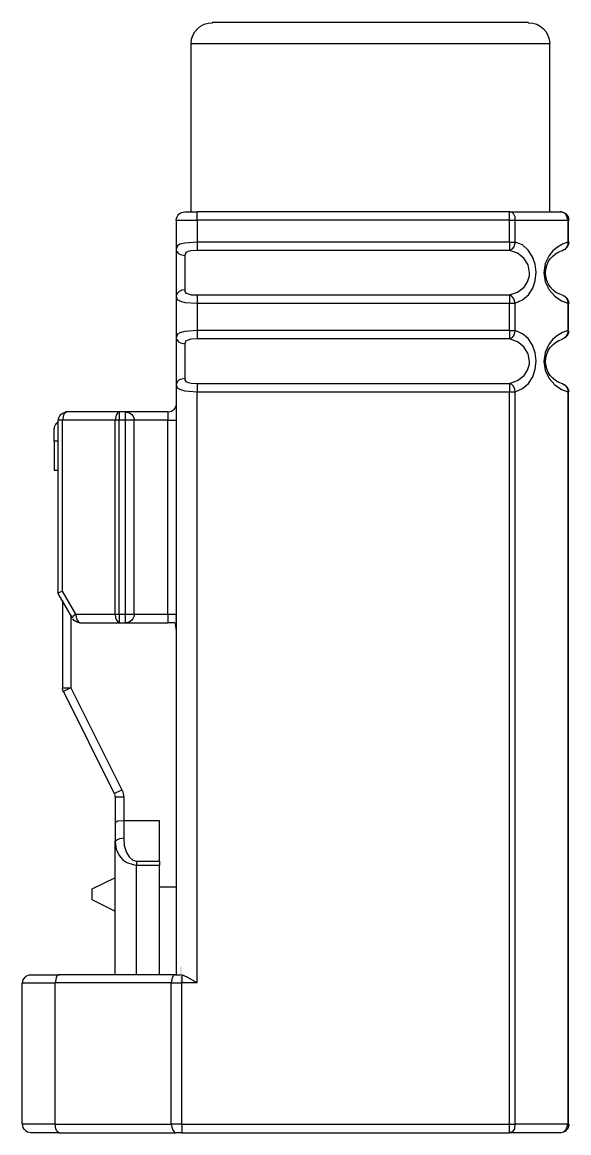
# Model space of a CAD drawing. Header units: inches. Extents: x 47316 to 59086, y 3141 to 11743.
# Drawn here: x 53549.18 to 53561.24, y 6140.75 to 6165.27 of the extents above; entities that cross this region are included whole.
import ezdxf

# ---------------------------------------------------------------- set-up
doc = ezdxf.new("R2010")
doc.units = ezdxf.units.IN
doc.header["$MEASUREMENT"] = 0
doc.layers.add('___SHELL', color=7, linetype='Continuous')

msp = doc.modelspace()

# ---------------------------------------------------------------- hatches: boundary and pattern name
at = {"layer": '___SHELL', "lineweight": -3}
h = msp.add_hatch(color=0, dxfattribs=at)
h.dxf.hatch_style = 2
h.paths.add_polyline_path([(53561.227, 6160.837), (53561.227, 6160.967), (53561.216, 6160.967), (53561.216, 6160.837)])
h = msp.add_hatch(color=0, dxfattribs=at)
h.dxf.hatch_style = 2
h.paths.add_polyline_path([(53561.227, 6160.348), (53561.227, 6160.478), (53561.216, 6160.478), (53561.216, 6160.348)])
h = msp.add_hatch(color=0, dxfattribs=at)
h.dxf.hatch_style = 2
h.paths.add_polyline_path([(53561.227, 6159.006), (53561.227, 6159.136), (53561.216, 6159.136), (53561.216, 6159.006)])
h = msp.add_hatch(color=0, dxfattribs=at)
h.dxf.hatch_style = 2
h.paths.add_polyline_path([(53561.227, 6158.398), (53561.227, 6158.528), (53561.216, 6158.528), (53561.216, 6158.398)])
h = msp.add_hatch(color=0, dxfattribs=at)
h.dxf.hatch_style = 2
h.paths.add_polyline_path([(53561.227, 6157.046), (53561.227, 6157.176), (53561.216, 6157.176), (53561.216, 6157.046)])
h = msp.add_hatch(color=0, dxfattribs=at)
h.dxf.hatch_style = 2
h.paths.add_polyline_path([(53552.567, 6151.837), (53552.567, 6152.187), (53552.538, 6152.187), (53552.538, 6151.837)])
h = msp.add_hatch(color=0, dxfattribs=at)
h.dxf.hatch_style = 2
h.paths.add_polyline_path([(53552.696, 6144.066), (53552.696, 6144.416), (53552.667, 6144.416), (53552.667, 6144.066)])
h = msp.add_hatch(color=0, dxfattribs=at)
h.dxf.hatch_style = 2
h.paths.add_polyline_path([(53561.216, 6141.007), (53561.216, 6140.877), (53561.227, 6140.877), (53561.227, 6141.007)])

# ---------------------------------------------------------------- linework, layer by layer
at = {"layer": '___SHELL', "color": 0, "lineweight": -3}
for p, q in [((53553.368, 6165.271), (53556.858, 6165.271)), ((53556.858, 6165.271), (53556.898, 6165.271)), ((53556.898, 6165.271), (53560.345, 6165.271)), ((53552.908, 6164.8), (53556.858, 6164.8)), ((53552.908, 6161.082), (53552.908, 6164.8)), ((53556.858, 6164.8), (53556.906, 6164.8)), ((53556.906, 6164.8), (53560.816, 6164.8)), ((53560.816, 6161.082), (53560.816, 6164.8)), ((53552.577, 6160.902), (53552.577, 6160.262)), ((53552.577, 6160.902), (53553.038, 6160.902)), ((53552.768, 6161.082), (53553.038, 6161.082)), ((53552.908, 6161.082), (53552.948, 6161.082)), ((53553.038, 6160.902), (53553.038, 6161.093)), ((53559.927, 6161.082), (53553.038, 6161.082)), ((53559.927, 6160.902), (53553.038, 6160.902)), ((53553.038, 6160.902), (53553.038, 6160.413)), ((53559.986, 6161.072), (53559.927, 6161.093)), ((53559.927, 6160.902), (53559.927, 6161.093)), ((53559.927, 6161.082), (53561.047, 6161.082)), ((53559.927, 6160.413), (53559.927, 6160.902)), ((53559.927, 6160.902), (53560.057, 6160.902)), ((53560.025, 6161.032), (53559.986, 6161.072)), ((53560.057, 6160.971), (53560.025, 6161.032)), ((53560.057, 6160.902), (53560.057, 6160.971)), ((53560.057, 6160.413), (53560.057, 6160.902)), ((53560.057, 6160.902), (53561.216, 6160.902)), ((53561.137, 6161.061), (53561.047, 6161.093)), ((53561.176, 6161.021), (53561.137, 6161.061)), ((53561.205, 6160.96), (53561.176, 6161.021)), ((53561.216, 6160.902), (53561.205, 6160.96)), ((53561.216, 6160.902), (53561.216, 6160.413)), ((53561.227, 6160.902), (53561.227, 6160.413)), ((53552.768, 6160.392), (53552.657, 6160.37)), ((53552.858, 6160.402), (53552.768, 6160.392)), ((53553.038, 6160.413), (53552.858, 6160.402)), ((53559.927, 6160.413), (53553.038, 6160.413)), ((53553.038, 6160.413), (53553.038, 6160.23)), ((53559.927, 6160.413), (53560.057, 6160.413)), ((53559.927, 6160.413), (53559.927, 6160.23)), ((53560.057, 6160.413), (53560.025, 6160.312)), ((53560.216, 6160.352), (53560.057, 6160.413)), ((53561.216, 6160.413), (53561.097, 6160.37)), ((53552.606, 6160.331), (53552.577, 6160.262)), ((53552.577, 6160.262), (53552.577, 6159.222)), ((53552.577, 6160.262), (53552.577, 6160.241)), ((53552.577, 6160.241), (53552.588, 6160.212)), ((53552.588, 6160.212), (53552.617, 6160.172)), ((53552.657, 6160.37), (53552.606, 6160.331)), ((53552.617, 6160.172), (53552.667, 6160.14)), ((53552.778, 6160.161), (53552.768, 6160.122)), ((53552.786, 6160.183), (53552.778, 6160.161)), ((53552.837, 6160.212), (53552.786, 6160.183)), ((53552.898, 6160.222), (53552.837, 6160.212)), ((53553.038, 6160.23), (53552.898, 6160.222)), ((53559.927, 6160.23), (53553.038, 6160.23)), ((53559.978, 6160.262), (53559.927, 6160.23)), ((53560.107, 6160.172), (53559.927, 6160.23)), ((53560.025, 6160.312), (53559.978, 6160.262)), ((53560.248, 6160.061), (53560.107, 6160.172)), ((53560.338, 6160.241), (53560.216, 6160.352)), ((53560.435, 6160.093), (53560.338, 6160.241)), ((53560.888, 6160.222), (53560.806, 6160.122)), ((53560.986, 6160.302), (53560.888, 6160.222)), ((53561.097, 6160.37), (53560.986, 6160.302)), ((53552.667, 6160.14), (53552.768, 6160.122)), ((53552.768, 6160.122), (53552.768, 6159.741)), ((53560.338, 6159.913), (53560.248, 6160.061)), ((53560.367, 6159.741), (53560.338, 6159.913)), ((53560.496, 6159.931), (53560.435, 6160.093)), ((53560.518, 6159.751), (53560.496, 6159.931)), ((53560.716, 6159.942), (53560.687, 6159.741)), ((53560.806, 6160.122), (53560.716, 6159.942)), ((53552.768, 6159.741), (53552.768, 6159.362)), ((53560.327, 6159.542), (53560.367, 6159.672)), ((53560.367, 6159.672), (53560.367, 6159.741)), ((53560.496, 6159.561), (53560.518, 6159.751)), ((53560.687, 6159.741), (53560.716, 6159.542)), ((53560.107, 6159.312), (53560.256, 6159.421)), ((53560.256, 6159.421), (53560.327, 6159.542)), ((53560.446, 6159.402), (53560.496, 6159.561)), ((53560.716, 6159.542), (53560.806, 6159.362)), ((53552.598, 6159.28), (53552.577, 6159.222)), ((53552.577, 6159.222), (53552.577, 6158.301)), ((53552.577, 6159.222), (53552.598, 6159.151)), ((53552.638, 6159.323), (53552.598, 6159.28)), ((53552.696, 6159.352), (53552.638, 6159.323)), ((53552.768, 6159.362), (53552.696, 6159.352)), ((53552.768, 6159.362), (53552.768, 6159.323)), ((53552.768, 6159.323), (53552.786, 6159.291)), ((53552.786, 6159.291), (53552.818, 6159.28)), ((53552.818, 6159.28), (53552.908, 6159.251)), ((53552.908, 6159.251), (53553.038, 6159.251)), ((53553.038, 6159.251), (53559.927, 6159.251)), ((53553.038, 6159.251), (53553.038, 6159.071)), ((53559.927, 6159.251), (53560.107, 6159.312)), ((53559.978, 6159.222), (53559.927, 6159.251)), ((53559.927, 6159.251), (53559.927, 6159.071)), ((53560.025, 6159.161), (53559.978, 6159.222)), ((53560.216, 6159.143), (53560.345, 6159.251)), ((53560.345, 6159.251), (53560.446, 6159.402)), ((53560.806, 6159.362), (53560.928, 6159.222)), ((53560.928, 6159.222), (53561.076, 6159.122)), ((53552.598, 6159.151), (53552.667, 6159.111)), ((53552.667, 6159.111), (53552.768, 6159.082)), ((53552.768, 6159.082), (53553.038, 6159.071)), ((53553.038, 6159.071), (53553.038, 6158.463)), ((53553.038, 6159.071), (53559.927, 6159.071)), ((53559.927, 6158.463), (53559.927, 6159.071)), ((53559.927, 6159.071), (53560.057, 6159.071)), ((53560.057, 6159.071), (53560.025, 6159.161)), ((53560.057, 6159.071), (53560.216, 6159.143)), ((53560.057, 6158.463), (53560.057, 6159.071)), ((53561.076, 6159.122), (53561.216, 6159.071)), ((53561.216, 6159.071), (53561.216, 6158.463)), ((53561.227, 6159.071), (53561.227, 6158.463)), ((53552.768, 6158.442), (53552.657, 6158.413)), ((53552.858, 6158.452), (53552.768, 6158.442)), ((53553.038, 6158.463), (53552.858, 6158.452)), ((53559.927, 6158.463), (53553.038, 6158.463)), ((53553.038, 6158.463), (53553.038, 6158.28)), ((53559.927, 6158.463), (53560.057, 6158.463)), ((53559.927, 6158.463), (53559.927, 6158.28)), ((53560.057, 6158.463), (53560.025, 6158.362)), ((53560.216, 6158.391), (53560.057, 6158.463)), ((53561.216, 6158.463), (53561.097, 6158.42)), ((53552.606, 6158.381), (53552.577, 6158.301)), ((53552.577, 6158.301), (53552.577, 6157.262)), ((53552.577, 6158.301), (53552.577, 6158.28)), ((53552.577, 6158.28), (53552.588, 6158.262)), ((53552.588, 6158.262), (53552.617, 6158.222)), ((53552.657, 6158.413), (53552.606, 6158.381)), ((53552.617, 6158.222), (53552.667, 6158.19)), ((53552.667, 6158.19), (53552.768, 6158.172)), ((53552.778, 6158.211), (53552.768, 6158.172)), ((53552.786, 6158.233), (53552.778, 6158.211)), ((53552.837, 6158.251), (53552.786, 6158.233)), ((53552.898, 6158.272), (53552.837, 6158.251)), ((53553.038, 6158.28), (53552.898, 6158.272)), ((53559.927, 6158.28), (53553.038, 6158.28)), ((53559.978, 6158.301), (53559.927, 6158.28)), ((53560.107, 6158.211), (53559.927, 6158.28)), ((53560.025, 6158.362), (53559.978, 6158.301)), ((53560.248, 6158.1), (53560.107, 6158.211)), ((53560.338, 6158.291), (53560.216, 6158.391)), ((53560.435, 6158.143), (53560.338, 6158.291)), ((53560.888, 6158.272), (53560.806, 6158.172)), ((53560.986, 6158.352), (53560.888, 6158.272)), ((53561.097, 6158.42), (53560.986, 6158.352)), ((53552.768, 6158.172), (53552.768, 6157.783)), ((53560.338, 6157.952), (53560.248, 6158.1)), ((53560.367, 6157.783), (53560.338, 6157.952)), ((53560.496, 6157.971), (53560.435, 6158.143)), ((53560.518, 6157.791), (53560.496, 6157.971)), ((53560.716, 6157.981), (53560.687, 6157.783)), ((53560.806, 6158.172), (53560.716, 6157.981)), ((53552.768, 6157.783), (53552.768, 6157.402)), ((53560.327, 6157.592), (53560.367, 6157.722)), ((53560.367, 6157.722), (53560.367, 6157.783)), ((53560.496, 6157.611), (53560.518, 6157.791)), ((53560.687, 6157.783), (53560.716, 6157.592)), ((53560.107, 6157.362), (53560.256, 6157.471)), ((53560.256, 6157.471), (53560.327, 6157.592)), ((53560.446, 6157.441), (53560.496, 6157.611)), ((53560.716, 6157.592), (53560.806, 6157.402)), ((53552.598, 6157.33), (53552.577, 6157.262)), ((53552.577, 6157.262), (53552.577, 6144.241)), ((53552.577, 6157.262), (53552.598, 6157.201)), ((53552.638, 6157.373), (53552.598, 6157.33)), ((53552.696, 6157.391), (53552.638, 6157.373)), ((53552.768, 6157.402), (53552.696, 6157.391)), ((53552.768, 6157.402), (53552.768, 6157.373)), ((53552.768, 6157.373), (53552.786, 6157.341)), ((53552.786, 6157.341), (53552.818, 6157.322)), ((53552.818, 6157.322), (53552.908, 6157.301)), ((53552.908, 6157.301), (53553.038, 6157.291)), ((53553.038, 6157.291), (53553.038, 6157.111)), ((53553.038, 6157.291), (53559.927, 6157.291)), ((53559.927, 6157.291), (53560.107, 6157.362)), ((53559.927, 6157.291), (53559.927, 6157.111)), ((53559.978, 6157.272), (53559.927, 6157.291)), ((53560.017, 6157.233), (53559.978, 6157.272)), ((53560.047, 6157.172), (53560.017, 6157.233)), ((53560.216, 6157.182), (53560.345, 6157.291)), ((53560.345, 6157.291), (53560.446, 6157.441)), ((53560.806, 6157.402), (53560.928, 6157.262)), ((53560.928, 6157.262), (53561.076, 6157.161)), ((53552.598, 6157.201), (53552.667, 6157.161)), ((53552.667, 6157.161), (53552.768, 6157.132)), ((53552.768, 6157.132), (53553.038, 6157.111)), ((53553.038, 6144.062), (53553.038, 6157.111)), ((53553.038, 6157.111), (53559.927, 6157.111)), ((53559.927, 6140.942), (53559.927, 6157.111)), ((53559.927, 6157.111), (53560.057, 6157.111)), ((53560.057, 6157.111), (53560.047, 6157.172)), ((53560.057, 6157.111), (53560.216, 6157.182)), ((53560.057, 6140.942), (53560.057, 6157.111)), ((53561.076, 6157.161), (53561.216, 6157.111)), ((53561.216, 6157.111), (53561.216, 6140.942)), ((53561.227, 6157.111), (53561.227, 6140.942)), ((53549.969, 6152.661), (53549.969, 6156.481)), ((53550.008, 6156.481), (53549.969, 6156.481)), ((53550.066, 6156.481), (53550.008, 6156.481)), ((53550.088, 6156.592), (53550.066, 6156.481)), ((53550.066, 6152.711), (53550.066, 6156.481)), ((53551.228, 6156.481), (53550.066, 6156.481)), ((53550.109, 6156.642), (53550.088, 6156.592)), ((53550.127, 6156.661), (53550.109, 6156.642)), ((53550.138, 6156.672), (53550.127, 6156.661)), ((53550.156, 6156.672), (53550.138, 6156.672)), ((53551.318, 6156.672), (53550.156, 6156.672)), ((53551.247, 6156.592), (53551.228, 6156.481)), ((53551.228, 6152.203), (53551.228, 6156.481)), ((53551.289, 6156.481), (53551.228, 6156.481)), ((53551.278, 6156.642), (53551.247, 6156.592)), ((53551.289, 6156.661), (53551.278, 6156.642)), ((53551.307, 6156.672), (53551.289, 6156.661)), ((53551.318, 6156.481), (53551.289, 6156.481)), ((53551.318, 6156.672), (53551.307, 6156.672)), ((53551.458, 6156.672), (53551.318, 6156.672)), ((53551.318, 6156.672), (53551.318, 6156.481)), ((53551.318, 6152.203), (53551.318, 6156.481)), ((53551.458, 6156.481), (53551.318, 6156.481)), ((53552.387, 6156.672), (53551.458, 6156.672)), ((53551.458, 6156.481), (53551.458, 6156.672)), ((53551.458, 6152.203), (53551.458, 6156.481)), ((53551.649, 6156.481), (53551.458, 6156.481)), ((53551.649, 6152.203), (53551.649, 6156.481)), ((53552.387, 6156.481), (53551.649, 6156.481)), ((53552.387, 6156.672), (53552.387, 6156.481)), ((53552.387, 6156.481), (53552.577, 6156.481)), ((53552.387, 6152.203), (53552.387, 6156.481)), ((53549.879, 6156.021), (53549.879, 6156.301)), ((53549.879, 6156.021), (53549.879, 6155.372)), ((53549.969, 6156.021), (53549.879, 6156.021)), ((53549.969, 6155.372), (53549.879, 6155.372)), ((53549.977, 6152.671), (53549.969, 6152.661)), ((53550.289, 6152.113), (53549.969, 6152.661)), ((53549.998, 6152.682), (53549.977, 6152.671)), ((53550.066, 6152.711), (53549.998, 6152.682)), ((53550.358, 6152.203), (53550.066, 6152.711)), ((53550.066, 6152.502), (53550.066, 6150.573)), ((53550.249, 6152.182), (53550.249, 6150.573)), ((53550.297, 6152.153), (53550.289, 6152.121)), ((53550.358, 6152.203), (53550.297, 6152.153)), ((53550.358, 6152.203), (53550.368, 6152.131)), ((53550.358, 6152.203), (53551.228, 6152.203)), ((53550.368, 6152.131), (53550.387, 6152.07)), ((53550.387, 6152.07), (53550.418, 6152.031)), ((53551.228, 6152.203), (53551.239, 6152.131)), ((53551.228, 6152.203), (53551.318, 6152.203)), ((53551.239, 6152.131), (53551.257, 6152.07)), ((53551.257, 6152.07), (53551.289, 6152.031)), ((53551.318, 6152.203), (53551.458, 6152.203)), ((53551.318, 6152.203), (53551.318, 6152.012)), ((53551.458, 6152.012), (53551.458, 6152.203)), ((53551.458, 6152.203), (53551.649, 6152.203)), ((53551.649, 6152.203), (53552.387, 6152.203)), ((53552.387, 6152.203), (53552.387, 6152.07)), ((53552.387, 6152.203), (53552.577, 6152.203)), ((53552.387, 6152.07), (53552.387, 6152.012)), ((53550.418, 6152.031), (53550.447, 6152.012)), ((53550.447, 6152.012), (53551.318, 6152.012)), ((53551.289, 6152.031), (53551.318, 6152.012)), ((53551.318, 6152.012), (53551.458, 6152.012)), ((53551.458, 6152.012), (53552.387, 6152.012)), ((53552.538, 6152.012), (53552.387, 6152.012)), ((53552.577, 6151.883), (53552.556, 6152.012)), ((53552.567, 6151.98), (53552.567, 6152.012)), ((53552.577, 6151.883), (53552.567, 6151.98)), ((53550.066, 6150.573), (53550.249, 6150.573)), ((53550.249, 6150.573), (53550.088, 6150.491)), ((53550.088, 6150.491), (53551.207, 6148.242)), ((53550.249, 6150.573), (53551.379, 6148.321)), ((53551.207, 6148.242), (53551.379, 6148.321)), ((53551.418, 6148.163), (53551.228, 6148.163)), ((53551.228, 6148.163), (53551.228, 6147.591)), ((53551.418, 6148.163), (53551.418, 6147.641)), ((53551.418, 6147.641), (53551.289, 6147.631)), ((53552.207, 6147.641), (53551.418, 6147.641)), ((53551.418, 6147.641), (53551.418, 6147.263)), ((53552.207, 6146.752), (53552.207, 6147.641)), ((53551.247, 6147.612), (53551.228, 6147.602)), ((53551.228, 6147.602), (53551.228, 6147.591)), ((53551.228, 6147.591), (53551.228, 6147.173)), ((53551.289, 6147.631), (53551.247, 6147.612)), ((53551.228, 6147.192), (53551.268, 6147.221)), ((53551.228, 6147.173), (53551.228, 6147.192)), ((53551.228, 6144.241), (53551.228, 6147.173)), ((53551.228, 6147.173), (53551.247, 6147.012)), ((53551.268, 6147.221), (53551.328, 6147.252)), ((53551.328, 6147.252), (53551.418, 6147.263)), ((53551.418, 6147.263), (53551.426, 6147.091)), ((53551.247, 6147.012), (53551.318, 6146.871)), ((53551.426, 6147.091), (53551.477, 6146.943)), ((53551.477, 6146.943), (53551.538, 6146.842)), ((53551.318, 6146.871), (53551.397, 6146.781)), ((53551.397, 6146.781), (53551.487, 6146.721)), ((53551.487, 6146.721), (53551.628, 6146.673)), ((53551.538, 6146.842), (53551.617, 6146.771)), ((53551.617, 6146.771), (53551.696, 6146.752)), ((53551.628, 6146.673), (53551.696, 6146.662)), ((53551.696, 6146.752), (53552.207, 6146.752)), ((53551.696, 6146.752), (53551.696, 6146.662)), ((53551.696, 6144.241), (53551.696, 6146.662)), ((53551.696, 6146.662), (53552.207, 6146.662)), ((53552.207, 6146.752), (53552.207, 6146.662)), ((53552.207, 6144.241), (53552.207, 6146.662)), ((53551.228, 6146.382), (53550.717, 6146.131)), ((53552.207, 6146.181), (53552.577, 6146.181)), ((53550.717, 6146.131), (53550.717, 6145.903)), ((53550.717, 6145.903), (53551.228, 6145.641)), ((53549.368, 6144.241), (53549.998, 6144.241)), ((53549.947, 6144.223), (53549.929, 6144.173)), ((53549.969, 6144.231), (53549.947, 6144.223)), ((53549.977, 6144.241), (53549.969, 6144.231)), ((53549.998, 6144.241), (53549.977, 6144.241)), ((53552.556, 6144.241), (53549.998, 6144.241)), ((53552.517, 6144.223), (53552.487, 6144.173)), ((53552.527, 6144.231), (53552.517, 6144.223)), ((53552.556, 6144.241), (53552.527, 6144.231)), ((53552.556, 6144.241), (53552.667, 6144.241)), ((53552.696, 6144.241), (53552.696, 6144.062)), ((53552.818, 6144.191), (53552.696, 6144.241)), ((53549.177, 6140.942), (53549.177, 6144.062)), ((53549.177, 6144.062), (53549.908, 6144.062)), ((53549.929, 6144.173), (53549.908, 6144.062)), ((53549.908, 6140.942), (53549.908, 6144.062)), ((53552.466, 6144.062), (53549.908, 6144.062)), ((53552.487, 6144.173), (53552.466, 6144.062)), ((53552.466, 6140.942), (53552.466, 6144.062)), ((53552.466, 6144.062), (53552.696, 6144.062)), ((53552.696, 6140.942), (53552.696, 6144.062)), ((53553.038, 6144.062), (53552.696, 6144.062)), ((53553.038, 6144.062), (53552.818, 6144.191)), ((53549.908, 6140.942), (53549.177, 6140.942)), ((53549.908, 6140.942), (53549.908, 6140.873)), ((53549.908, 6140.942), (53552.466, 6140.942)), ((53549.908, 6140.873), (53549.929, 6140.812)), ((53549.929, 6140.812), (53549.947, 6140.791)), ((53549.947, 6140.791), (53549.998, 6140.752)), ((53552.466, 6140.942), (53552.477, 6140.873)), ((53552.696, 6140.942), (53552.466, 6140.942)), ((53552.477, 6140.873), (53552.498, 6140.812)), ((53552.498, 6140.812), (53552.527, 6140.773)), ((53552.696, 6140.942), (53552.696, 6140.752)), ((53552.696, 6140.942), (53559.927, 6140.942)), ((53559.927, 6140.752), (53559.927, 6140.942)), ((53559.927, 6140.942), (53560.057, 6140.942)), ((53559.967, 6140.762), (53560.007, 6140.791)), ((53560.007, 6140.791), (53560.047, 6140.842)), ((53560.047, 6140.842), (53560.057, 6140.942)), ((53561.216, 6140.942), (53560.057, 6140.942)), ((53561.097, 6140.762), (53561.147, 6140.791)), ((53561.147, 6140.791), (53561.187, 6140.842)), ((53561.187, 6140.842), (53561.216, 6140.942)), ((53549.998, 6140.752), (53549.368, 6140.752)), ((53549.998, 6140.752), (53552.556, 6140.752)), ((53552.527, 6140.773), (53552.556, 6140.752)), ((53552.696, 6140.752), (53552.556, 6140.752)), ((53552.696, 6140.752), (53559.927, 6140.752)), ((53559.927, 6140.752), (53559.946, 6140.762)), ((53561.047, 6140.752), (53559.927, 6140.752)), ((53559.946, 6140.762), (53559.967, 6140.762)), ((53561.047, 6140.752), (53561.097, 6140.762))]:
    msp.add_line(p, q, dxfattribs=at)
for points, knots in [([(53552.905, 6164.8), (53552.908, 6165.054), (53553.117, 6165.26), (53553.371, 6165.26), (53553.379, 6165.26), (53553.382, 6165.26), (53553.376, 6165.26)], [0, 0, 0, 0, 1, 1, 1, 2, 2, 2, 2]), ([(53560.345, 6165.26), (53560.34, 6165.26), (53560.343, 6165.26), (53560.351, 6165.26), (53560.605, 6165.26), (53560.814, 6165.054), (53560.816, 6164.8)], [0, 0, 0, 0, 1, 1, 1, 2, 2, 2, 2]), ([(53561.047, 6161.082), (53561.047, 6161.082), (53561.049, 6161.082), (53561.052, 6161.082), (53561.153, 6161.082), (53561.234, 6161.003), (53561.237, 6160.902)], [0, 0, 0, 0, 1, 1, 1, 2, 2, 2, 2]), ([(53561.237, 6160.413), (53561.237, 6160.413), (53561.237, 6160.41), (53561.237, 6160.408), (53561.237, 6160.323), (53561.179, 6160.249), (53561.097, 6160.228)], [0, 0, 0, 0, 1, 1, 1, 2, 2, 2, 2]), ([(53561.097, 6159.241), (53560.877, 6159.302), (53560.726, 6159.505), (53560.726, 6159.735), (53560.726, 6159.966), (53560.877, 6160.169), (53561.097, 6160.23)], [0, 0, 0, 0, 1, 1, 1, 2, 2, 2, 2]), ([(53561.097, 6159.243), (53561.168, 6159.222), (53561.216, 6159.156), (53561.216, 6159.082), (53561.216, 6159.074), (53561.216, 6159.069), (53561.216, 6159.063)], [0, 0, 0, 0, 1, 1, 1, 2, 2, 2, 2]), ([(53561.097, 6157.288), (53560.877, 6157.352), (53560.726, 6157.553), (53560.726, 6157.78), (53560.726, 6158.008), (53560.877, 6158.209), (53561.097, 6158.272)], [0, 0, 0, 0, 1, 1, 1, 2, 2, 2, 2]), ([(53550.458, 6152.012), (53550.458, 6152.012), (53550.455, 6152.012), (53550.453, 6152.012), (53550.389, 6152.012), (53550.328, 6152.047), (53550.294, 6152.1)], [0, 0, 0, 0, 1, 1, 1, 2, 2, 2, 2]), ([(53549.188, 6144.051), (53549.188, 6144.051), (53549.188, 6144.054), (53549.188, 6144.056), (53549.188, 6144.157), (53549.267, 6144.239), (53549.368, 6144.241)], [0, 0, 0, 0, 1, 1, 1, 2, 2, 2, 2]), ([(53561.237, 6140.942), (53561.237, 6140.942), (53561.237, 6140.939), (53561.237, 6140.937), (53561.237, 6140.834), (53561.155, 6140.752), (53561.052, 6140.752), (53561.049, 6140.752), (53561.047, 6140.752), (53561.047, 6140.752)], [0, 0, 0, 0, 1, 1, 1, 2, 2, 2, 3, 3, 3, 3])]:
    msp.add_open_spline(points, degree=3, knots=knots, dxfattribs=at)
for points in [[(53552.577, 6160.902), (53552.58, 6161.003), (53552.665, 6161.082), (53552.768, 6161.082)], [(53561.216, 6160.392), (53561.216, 6160.336), (53561.19, 6160.283), (53561.147, 6160.251)], [(53561.216, 6160.413), (53561.216, 6160.405), (53561.216, 6160.4), (53561.216, 6160.392)], [(53561.145, 6160.251), (53561.129, 6160.238), (53561.113, 6160.23), (53561.097, 6160.225)], [(53561.097, 6159.246), (53561.179, 6159.225), (53561.237, 6159.151), (53561.237, 6159.066)], [(53561.237, 6159.066), (53561.237, 6159.063), (53561.237, 6159.061), (53561.237, 6159.061)], [(53561.237, 6158.452), (53561.234, 6158.37), (53561.176, 6158.296), (53561.097, 6158.278)], [(53561.216, 6158.442), (53561.216, 6158.386), (53561.19, 6158.333), (53561.147, 6158.301)], [(53561.216, 6158.452), (53561.216, 6158.45), (53561.216, 6158.444), (53561.216, 6158.442)], [(53561.145, 6158.299), (53561.129, 6158.288), (53561.113, 6158.28), (53561.094, 6158.275)], [(53561.097, 6157.293), (53561.168, 6157.27), (53561.216, 6157.203), (53561.216, 6157.127)], [(53561.097, 6157.285), (53561.176, 6157.267), (53561.234, 6157.193), (53561.237, 6157.111)], [(53561.216, 6157.127), (53561.216, 6157.121), (53561.216, 6157.116), (53561.216, 6157.111)], [(53552.577, 6156.852), (53552.577, 6156.748), (53552.498, 6156.664), (53552.397, 6156.661)], [(53549.977, 6156.481), (53549.979, 6156.579), (53550.058, 6156.658), (53550.156, 6156.661)], [(53551.469, 6156.661), (53551.567, 6156.658), (53551.646, 6156.579), (53551.649, 6156.481)], [(53549.887, 6156.291), (53549.887, 6156.357), (53549.921, 6156.418), (53549.977, 6156.452)], [(53549.887, 6156.291), (53549.887, 6156.291), (53549.887, 6156.291), (53549.887, 6156.291)], [(53551.649, 6152.197), (53551.649, 6152.097), (53551.569, 6152.015), (53551.469, 6152.012)], [(53551.649, 6152.203), (53551.649, 6152.203), (53551.649, 6152.2), (53551.649, 6152.197)], [(53550.088, 6150.483), (53550.074, 6150.507), (53550.066, 6150.536), (53550.066, 6150.562)], [(53551.212, 6148.229), (53551.223, 6148.205), (53551.228, 6148.178), (53551.228, 6148.152)], [(53551.228, 6148.152), (53551.228, 6148.152), (53551.228, 6148.152), (53551.228, 6148.152)], [(53551.376, 6148.321), (53551.405, 6148.268), (53551.418, 6148.21), (53551.418, 6148.152)], [(53551.418, 6148.152), (53551.418, 6148.152), (53551.418, 6148.152), (53551.418, 6148.152)], [(53549.188, 6140.937), (53549.188, 6140.939), (53549.188, 6140.942), (53549.188, 6140.942)], [(53549.368, 6140.752), (53549.267, 6140.754), (53549.188, 6140.836), (53549.188, 6140.937)]]:
    msp.add_open_spline(points, degree=3, dxfattribs=at)

doc.saveas('drawing.dxf')
